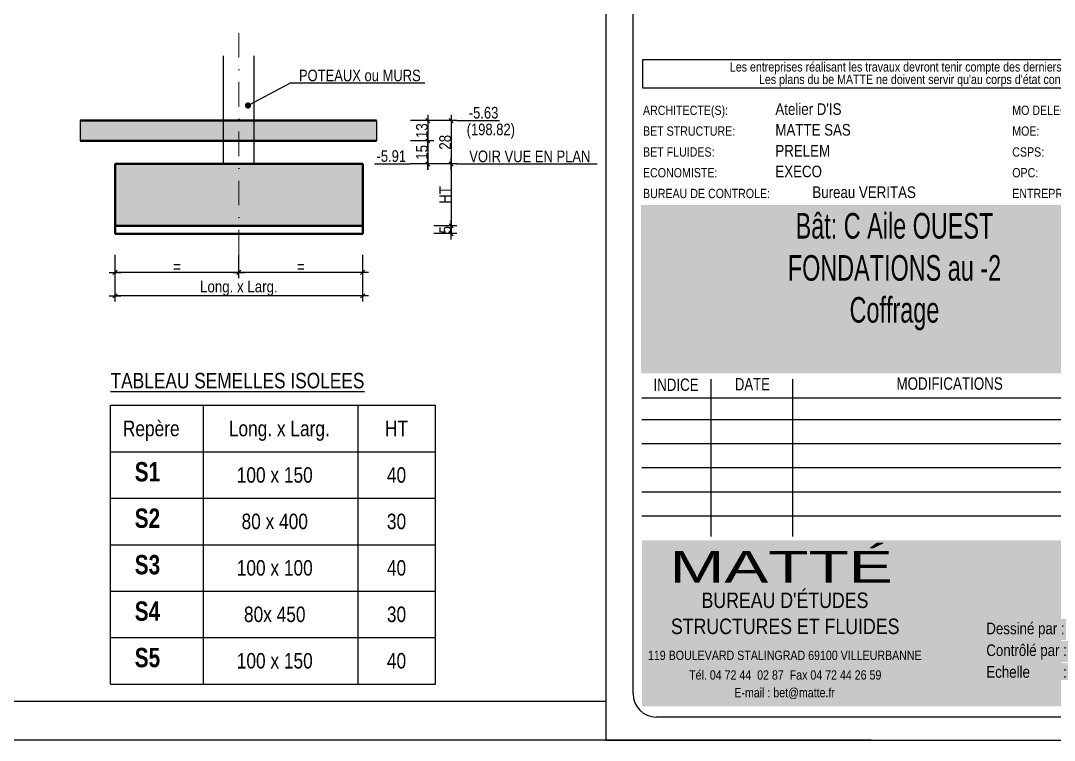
# Model space of a CAD drawing. Header units: centimetres. Extents: x -4990 to 114398, y -61489 to -12305.
# Drawn here: x 32247 to 33582, y -42944 to -42015 of the extents above; entities that cross this region are included whole.
import ezdxf
from ezdxf.enums import TextEntityAlignment as Align

# ---------------------------------------------------------------- set-up
doc = ezdxf.new("R2010")
doc.units = ezdxf.units.CM
doc.header["$LTSCALE"] = 0.5
doc.linetypes.add('TIRETPT2', pattern=[12.7, 6.35, -3.175, 0, -3.175])
doc.linetypes.add('TIRETPTX2', pattern=[50.8, 25.4, -12.7, 0, -12.7])
doc.layers.get('DEFPOINTS').update_dxf_attribs({"linetype": 'CONTINUOUS'})
for name, color, linetype in [('01-cartouche', 7, 'CONTINUOUS'), ('01-cartouche-cage A', 7, 'CONTINUOUS'), ('01_Cad_2', 5, 'CONTINUOUS'), ('01_cote_gen', 4, 'CONTINUOUS'), ('01_linteaux', 2, 'CONTINUOUS'), ('01_poch_murs', 253, 'CONTINUOUS'), ('01_poch_poteaux', 250, 'CONTINUOUS'), ('01_texte', 230, 'CONTINUOUS'), ('AA_COTES', 2, 'CONTINUOUS')]:
    doc.layers.add(name, color=color, linetype=linetype)
doc.layers.add('01_murs_coup', color=5, linetype='CONTINUOUS', lineweight=60)
doc.layers.add('01_tram_axes', color=2, linetype='TIRETPTX2', lineweight=9)
doc.styles.add('cartouche', font='ARIALN.TTF', dxfattribs={"width": 0.01})
doc.styles.add('impact', font='impact.ttf')
doc.styles.add('MATTE_TXT', font='arial.ttf')
doc.styles.add('STYLE2', font='ARIALN.TTF')
doc.styles.add('stylemattecart', font='ARIALN.TTF')
doc.dimstyles.new('JB25', dxfattribs={"dimscale": 0.1, "dimtxt": 150, "dimasz": 15, "dimexe": 0.1, "dimexo": 0.1, "dimgap": 0.09, "dimtad": 1, "dimdec": 1, "dimlfac": 0.5, "dimdsep": 46, "dimtxsty": 'STYLE2', "dimblk1": 'BOND_G', "dimblk2": 'BOND_D', "dimsah": 1, "dimcen": 1.5, "dimdle": 0.01, "dimse1": 1, "dimse2": 1, "dimclrd": 4, "dimclre": 2, "dimclrt": 6, "dimazin": 2, "dimtfac": 2.333333, "dimtdec": 1, "dimtix": 1, "dimtmove": 2, "dimatfit": 3, "dimldrblk": 'BOND_G', "dimfxl": 1, "dimtolj": 1, "dimtzin": 0, "dimarcsym": 0})

# ---------------------------------------------------------------- blocks, each defined once
blk = doc.blocks.new('BOND_G')
at = {"layer": 'AA_COTES', "color": 0}
for p, q in [((0, -5), (0, 15)), ((5, 0), (-5, 0)), ((1.77, 1.77), (-1.77, -1.77))]:
    blk.add_line(p, q, dxfattribs=at)
blk = doc.blocks.new('BOND_D')
at = {"layer": 'AA_COTES', "color": 0}
for p, q in [((5, 0), (-5, 0)), ((-1.77, -1.77), (1.77, 1.77)), ((0, 5), (0, -15))]:
    blk.add_line(p, q, dxfattribs=at)
blk = doc.blocks.new('*D4104')
at = {"layer": '01_poch_poteaux', "color": 4, "lineweight": -2, "transparency": 16777216}
blk.add_line((32687.1, -42339.8), (32530.1, -42339.8), dxfattribs=at)
at = {"layer": 'DEFPOINTS', "color": 0}
for p in [(32688.6, -42289.8), (32528.6, -42301.7), (32528.6, -42339.8)]:
    blk.add_point(p, dxfattribs=at)
at = {"layer": '01_poch_poteaux', "color": 4, "lineweight": -2, "transparency": 16777216, "xscale": 1.5, "yscale": 1.5, "zscale": 1.5, "rotation": 180}
blk.add_blockref('BOND_D', (32528.6, -42339.8), dxfattribs=at)
at = {"layer": '01_poch_poteaux', "color": 4, "lineweight": -2, "transparency": 16777216, "xscale": 1.5, "yscale": 1.5, "zscale": 1.5}
blk.add_blockref('BOND_G', (32688.6, -42339.8), dxfattribs=at)
at = {"layer": '01_poch_poteaux', "color": 6, "transparency": 16777216, "insert": (32608.6, -42332.3), "char_height": 15, "attachment_point": 5, "style": 'STYLE2'}
blk.add_mtext('\\A1;=', dxfattribs=at)
blk = doc.blocks.new('*D4105')
at = {"layer": '01_poch_poteaux', "color": 4, "lineweight": -2, "transparency": 16777216}
blk.add_line((32527.1, -42339.8), (32370.1, -42339.8), dxfattribs=at)
at = {"layer": 'DEFPOINTS', "color": 0}
for p in [(32528.6, -42289.8), (32368.6, -42301.7), (32368.6, -42339.8)]:
    blk.add_point(p, dxfattribs=at)
at = {"layer": '01_poch_poteaux', "color": 4, "lineweight": -2, "transparency": 16777216, "xscale": 1.5, "yscale": 1.5, "zscale": 1.5, "rotation": 180}
blk.add_blockref('BOND_D', (32368.6, -42339.8), dxfattribs=at)
at = {"layer": '01_poch_poteaux', "color": 4, "lineweight": -2, "transparency": 16777216, "xscale": 1.5, "yscale": 1.5, "zscale": 1.5}
blk.add_blockref('BOND_G', (32528.6, -42339.8), dxfattribs=at)
at = {"layer": '01_poch_poteaux', "color": 6, "transparency": 16777216, "insert": (32448.6, -42332.3), "char_height": 15, "attachment_point": 5, "style": 'STYLE2'}
blk.add_mtext('\\A1;=', dxfattribs=at)
blk = doc.blocks.new('*D4106')
at = {"layer": '01_cote_gen', "color": 4, "lineweight": -2, "transparency": 16777216}
blk.add_line((32772.8, -42145.3), (32772.8, -42168.3), dxfattribs=at)
at = {"layer": 'DEFPOINTS', "color": 0}
for p in [(32750.3, -42143.8), (32750.3, -42169.8), (32772.8, -42169.8)]:
    blk.add_point(p, dxfattribs=at)
at = {"layer": '01_cote_gen', "color": 4, "lineweight": -2, "transparency": 16777216, "xscale": 1.5, "yscale": 1.5, "zscale": 1.5}
for name, p, rotation in [('BOND_G', (32772.8, -42143.8), 90), ('BOND_D', (32772.8, -42169.8), 270)]:
    blk.add_blockref(name, p, dxfattribs=dict(at, rotation=rotation))
at = {"layer": '01_cote_gen', "color": 6, "transparency": 16777216, "insert": (32765.1, -42156.8), "char_height": 15, "attachment_point": 5, "rotation": 90, "style": 'STYLE2'}
blk.add_mtext('\\A1;13', dxfattribs=at)
blk = doc.blocks.new('*D4107')
at = {"layer": '01_cote_gen', "color": 4, "lineweight": -2, "transparency": 16777216}
blk.add_line((32772.8, -42171.3), (32772.8, -42198.3), dxfattribs=at)
at = {"layer": 'DEFPOINTS', "color": 0}
for p in [(32750.3, -42169.8), (32732.4, -42199.8), (32772.8, -42199.8)]:
    blk.add_point(p, dxfattribs=at)
at = {"layer": '01_cote_gen', "color": 4, "lineweight": -2, "transparency": 16777216, "xscale": 1.5, "yscale": 1.5, "zscale": 1.5}
for name, p, rotation in [('BOND_G', (32772.8, -42169.8), 90), ('BOND_D', (32772.8, -42199.8), 270)]:
    blk.add_blockref(name, p, dxfattribs=dict(at, rotation=rotation))
at = {"layer": '01_cote_gen', "color": 6, "transparency": 16777216, "insert": (32765.1, -42184.8), "char_height": 15, "attachment_point": 5, "rotation": 90, "style": 'STYLE2'}
blk.add_mtext('\\A1;15', dxfattribs=at)
blk = doc.blocks.new('*D4108')
at = {"layer": '01_cote_gen', "color": 4, "lineweight": -2, "transparency": 16777216}
blk.add_line((32687.1, -42370.1), (32370.1, -42370.1), dxfattribs=at)
at = {"layer": 'DEFPOINTS', "color": 0}
for p in [(32368.6, -42347.3), (32688.6, -42347.3), (32368.6, -42370.1)]:
    blk.add_point(p, dxfattribs=at)
at = {"layer": '01_cote_gen', "color": 4, "lineweight": -2, "transparency": 16777216, "xscale": 1.5, "yscale": 1.5, "zscale": 1.5, "rotation": 180}
blk.add_blockref('BOND_D', (32368.6, -42370.1), dxfattribs=at)
at = {"layer": '01_cote_gen', "color": 4, "lineweight": -2, "transparency": 16777216, "xscale": 1.5, "yscale": 1.5, "zscale": 1.5}
blk.add_blockref('BOND_G', (32688.6, -42370.1), dxfattribs=at)
at = {"layer": '01_cote_gen', "color": 6, "transparency": 16777216, "insert": (32528.6, -42360.4), "char_height": 15, "attachment_point": 5, "style": 'STYLE2'}
blk.add_mtext('\\A1;Long. x Larg.', dxfattribs=at)
blk = doc.blocks.new('*D4109')
at = {"layer": '01_cote_gen', "color": 4, "lineweight": -2, "transparency": 16777216}
blk.add_line((32802.8, -42281.3), (32802.8, -42288.3), dxfattribs=at)
at = {"layer": 'DEFPOINTS', "color": 0}
for p in [(32762.4, -42279.8), (32762.4, -42289.8), (32802.8, -42289.8)]:
    blk.add_point(p, dxfattribs=at)
at = {"layer": '01_cote_gen', "color": 4, "lineweight": -2, "transparency": 16777216, "xscale": 1.5, "yscale": 1.5, "zscale": 1.5}
for name, p, rotation in [('BOND_G', (32802.8, -42279.8), 90), ('BOND_D', (32802.8, -42289.8), 270)]:
    blk.add_blockref(name, p, dxfattribs=dict(at, rotation=rotation))
at = {"layer": '01_cote_gen', "color": 6, "transparency": 16777216, "insert": (32795.2, -42284.8), "char_height": 15, "attachment_point": 5, "rotation": 90, "style": 'STYLE2'}
blk.add_mtext('\\A1;5', dxfattribs=at)
blk = doc.blocks.new('*D4110')
at = {"layer": '01_cote_gen', "color": 4, "lineweight": -2, "transparency": 16777216}
blk.add_line((32802.8, -42201.3), (32802.8, -42278.3), dxfattribs=at)
at = {"layer": 'DEFPOINTS', "color": 0}
for p in [(32780.3, -42199.8), (32780.3, -42279.8), (32802.8, -42279.8)]:
    blk.add_point(p, dxfattribs=at)
at = {"layer": '01_cote_gen', "color": 4, "lineweight": -2, "transparency": 16777216, "xscale": 1.5, "yscale": 1.5, "zscale": 1.5}
for name, p, rotation in [('BOND_G', (32802.8, -42199.8), 90), ('BOND_D', (32802.8, -42279.8), 270)]:
    blk.add_blockref(name, p, dxfattribs=dict(at, rotation=rotation))
at = {"layer": '01_cote_gen', "color": 6, "transparency": 16777216, "insert": (32795.3, -42239.8), "char_height": 15, "attachment_point": 5, "rotation": 90, "style": 'STYLE2'}
blk.add_mtext('\\A1;HT', dxfattribs=at)
blk = doc.blocks.new('*D4103')
at = {"layer": '01_cote_gen', "color": 4, "lineweight": -2, "transparency": 16777216}
blk.add_line((32802.8, -42145.3), (32802.8, -42198.3), dxfattribs=at)
at = {"layer": 'DEFPOINTS', "color": 0}
for p in [(32780.3, -42143.8), (32789.3, -42199.8), (32802.8, -42199.8)]:
    blk.add_point(p, dxfattribs=at)
at = {"layer": '01_cote_gen', "color": 4, "lineweight": -2, "transparency": 16777216, "xscale": 1.5, "yscale": 1.5, "zscale": 1.5}
for name, p, rotation in [('BOND_G', (32802.8, -42143.8), 90), ('BOND_D', (32802.8, -42199.8), 270)]:
    blk.add_blockref(name, p, dxfattribs=dict(at, rotation=rotation))
at = {"layer": '01_cote_gen', "color": 6, "transparency": 16777216, "insert": (32795.1, -42171.8), "char_height": 15, "attachment_point": 5, "rotation": 90, "style": 'STYLE2'}
blk.add_mtext('\\A1;28', dxfattribs=at)
blk = doc.blocks.new('cartstruc')
at = {"layer": '01-cartouche-cage A', "linetype": 'Continuous'}
h = blk.add_hatch(color=9, dxfattribs=at)
h.dxf.hatch_style = 2
h.paths.add_polyline_path([(-43.6, 691.3), (-1004.8, 691.3), (-1004.8, 473.8), (-347.3, 473.8), (-347.3, 644.1), (-242.5, 473.8), (-43.6, 473.8)])
h.paths.add_polyline_path([(-951, 670.1), (-407.9, 670.1), (-407.9, 498.5), (-951, 498.5)], flags=24)
h.paths.add_polyline_path([(-223.9, 590.8), (-105, 590.8), (-105, 608.8), (-223.9, 608.8)], flags=24)
h.paths.add_polyline_path([(-224.7, 609.7), (-105.7, 609.7), (-105.7, 627.7), (-224.7, 627.7)], flags=24)
h.paths.add_polyline_path([(-226.3, 624.9), (-64.8, 624.9), (-64.8, 652.4), (-226.3, 652.4)], flags=24)
h.paths.add_polyline_path([(-226.3, 646.9), (-85, 646.9), (-85, 674.3), (-226.3, 674.3)], flags=24)
h = blk.add_hatch(color=1, dxfattribs=at)
h.dxf.hatch_style = 2
h.paths.add_polyline_path([(-338.4, 615.7), (-338.4, 95.5), (-95.1, 215.8)])
h.paths.add_polyline_path([(-318.9, 264.4), (-190.8, 265.4), (-191.1, 303.5), (-319.2, 302.5)], flags=24)
h.paths.add_polyline_path([(-326.5, 202.5), (-70.2, 203.9), (-70.5, 265.1), (-326.9, 263.8)], flags=9)
h = blk.add_hatch(color=8, dxfattribs=at)
h.dxf.hatch_style = 2
h.paths.add_polyline_path([(-45, 258.5), (-110.7, 258.5), (-81.6, 211.1), (-347.1, 79.6), (-347.1, 258.5), (-1003.4, 258.5), (-1003.4, 43.7), (-45, 43.7)])
h.paths.add_polyline_path([(-202.1, 89.1), (-60, 89.1), (-60, 127.9), (-202.1, 127.9)], flags=24)
h.paths.add_polyline_path([(-999.3, 201), (-637.8, 201), (-637.8, 47), (-999.3, 47)], flags=24)
h.paths.add_polyline_path([(-978.3, 193.3), (-435, 193.3), (-435, 254.8), (-978.3, 254.8)], flags=24)
h.paths.add_polyline_path([(-559.9, 135.5), (-504.8, 135.5), (-504.8, 166.4), (-559.9, 166.4)], flags=24)
h.paths.add_polyline_path([(-203.2, 50.3), (-56.6, 50.3), (-56.6, 88.6), (-203.2, 88.6)], flags=24)
h.paths.add_polyline_path([(-457.1, 55), (-402.4, 55), (-402.4, 85.9), (-457.1, 85.9)], flags=24)
h.paths.add_polyline_path([(-458.8, 92.7), (-404.1, 92.7), (-404.1, 123.6), (-458.8, 123.6)], flags=24)
h.paths.add_polyline_path([(-557.8, 55.3), (-498.9, 55.3), (-498.9, 86.2), (-557.8, 86.2)], flags=24)
h.paths.add_polyline_path([(-550.6, 93.7), (-498.3, 93.7), (-498.3, 124.6), (-550.6, 124.6)], flags=24)
h.paths.add_polyline_path([(-459.9, 172.5), (-408.3, 172.5), (-408.3, 203.4), (-459.9, 203.4)], flags=24)
h.paths.add_polyline_path([(-547.6, 175), (-500.7, 175), (-500.7, 205.9), (-547.6, 205.9)], flags=24)
h.paths.add_polyline_path([(-562.3, 213.8), (-499.3, 213.8), (-499.3, 244.7), (-562.3, 244.7)], flags=8)
h.paths.add_polyline_path([(-458.6, 213), (-411.3, 213), (-411.3, 243.9), (-458.6, 243.9)], flags=24)
h.paths.add_polyline_path([(-457.7, 133.4), (-405.4, 133.4), (-405.4, 164.4), (-457.7, 164.4)], flags=24)
for p, q in [((0, 1485), (-1050, 1485)), ((-1050, 1485), (-1050, 0)), ((0, 0), (0, 1485)), ((-1050, 0), (0, 0))]:
    blk.add_line(p, q, dxfattribs=at)
at = {"layer": '01-cartouche-cage A', "color": 7, "linetype": 'Continuous'}
for p, q in [((-985, 1452), (-65, 1452)), ((-1015, 60), (-1015, 1422)), ((-35, 1422), (-35, 292.1)), ((-35, 292.1), (-35, 60)), ((-65, 30), (-985, 30))]:
    blk.add_line(p, q, dxfattribs=at)
at = {"layer": '01-cartouche-cage A', "color": 7}
for p, q in [((-1002.2, 879.3), (-48.1, 879.3)), ((-1002.2, 842.3), (-1002.2, 879.3)), ((-48.1, 879.3), (-48.1, 842.3)), ((-48.1, 842.3), (-1002.2, 842.3))]:
    blk.add_line(p, q, dxfattribs=at)
at = {"layer": '01-cartouche-cage A', "color": 8}
for p, q in [((-914.7, 466.6), (-914.7, 263.2)), ((-809.1, 466.6), (-809.1, 263.2)), ((-1003.6, 442.3), (-351, 442.3)), ((-1003.6, 414.4), (-351, 414.4)), ((-1003.6, 383.3), (-351, 383.3)), ((-1003.6, 352.2), (-351, 352.2)), ((-1003.6, 321.1), (-351, 321.1)), ((-1003.6, 290), (-351, 290))]:
    blk.add_line(p, q, dxfattribs=at)
at = {"layer": '01-cartouche-cage A', "color": 7, "linetype": 'Continuous'}
for centre, start, end in [((-985, 1422), 90, 180), ((-65, 1422), 0, 90), ((-985, 60), 180, 270), ((-65, 60), 270, 0)]:
    blk.add_arc(centre, 30, start, end, dxfattribs=at)
at = {"layer": '01-cartouche-cage A', "color": 7, "style": 'stylemattecart'}
for s, p in [('Les entreprises réalisant les travaux devront tenir compte des derniers plans architecte lors de la réalisation des travaux', (-525.1, 869.8)), ("Les plans du be MATTE ne doivent servir qu'au corps d'état concerné et doivent être des plans d'exécution.", (-525.1, 853.7))]:
    blk.add_text(s, height=12, dxfattribs=at).set_placement(p, align=Align.MIDDLE_CENTER)
at = {"layer": '01-cartouche-cage A', "color": 8, "style": 'cartouche'}
for s, p in [('ARCHITECTE(S):', (-1002.2, 807.7)), ('MO DELEGUE:', (-525.1, 807.7)), ('BET STRUCTURE:', (-1002.2, 780.9)), ('MOE:', (-525.1, 780.9)), ('BET FLUIDES:', (-1002.2, 753.9)), ('CSPS:', (-525.1, 753.9)), ('ECONOMISTE:', (-1002.2, 727.1)), ('OPC:', (-525.1, 727.1)), ('BUREAU DE CONTROLE:', (-1002.2, 700.3)), ('ENTREPRISE(S):', (-525.1, 700.3))]:
    blk.add_text(s, height=12, dxfattribs=at).set_placement(p)
at = {"layer": '01-cartouche-cage A', "color": 7, "style": 'stylemattecart'}
for s, height, p in [('Contrainte de sol:', 12, (-249.5, 493.8)), ('Contrainte sur le sol:', 12, (-246.5, 494.4)), ('Dessiné par :', 15, (-558.6, 137)), ('Contrôlé par :', 15, (-558.6, 108.9)), ('119 BOULEVARD STALINGRAD 69100 VILLEURBANNE', 12, (-995.8, 103.8)), ('Echelle         :', 15, (-558.6, 80.8)), ('Tél. 04 72 44  02 87  Fax 04 72 44 26 59', 12, (-942.6, 78.4)), ('E-mail : bet@matte.fr', 12, (-884.2, 55.6))]:
    blk.add_text(s, height=height, dxfattribs=at).set_placement(p)
for s, height, width, p, p2 in [('INDICE', 16, 0.941138, (-988.7, 451.3), (-930.3, 451.3)), ('DATE', 16, 0.922192, (-883.4, 452), (-838.3, 452)), ('MODIFICATIONS', 16, 0.943218, (-674.7, 452.8), (-537.3, 452.8)), ('Aciers HA (T) FeE500', 16, 0.978863, (-225.4, 442.3), (-49.9, 442.3)), ('Aciers Doux (Ø) FeE 235', 16, 0.76709, (-207, 412.3), (-49.9, 412.3)), ('Aciers TS FeE 500', 16, 0.901377, (-188.6, 382.3), (-49.9, 382.3)), ('Béton fc28 >= 25MPa', 16, 0.678142, (-170.1, 352.3), (-49.9, 352.3)), ('Enrobage = 3 cm', 16, 0.726904, (-151.7, 322.3), (-49.9, 322.3)), ('Affaire N°', 25, 1.15762, (-196.3, 96), (-51.1, 96))]:
    blk.add_text(s, height=height, dxfattribs=dict(at, width=width)).set_placement(p, p2, align=Align.FIT)
at = {"layer": '01-cartouche-cage A', "color": 255, "style": 'stylemattecart'}
for s, height, p in [('PLAN N°', 25, (-321, 317.2)), ('DATE :', 15, (-321, 231.2)), ("BUREAU D'ÉTUDES", 20, (-926.6, 170.9)), ('STRUCTURES ET FLUIDES', 20, (-966.1, 137.2))]:
    blk.add_text(s, height=height, dxfattribs=at).set_placement(p)
at = {"layer": '01-cartouche-cage A', "color": 255, "style": 'stylemattecart', "width": 1.812358}
blk.add_text('MATTÉ', height=41, dxfattribs=at).set_placement((-968, 203.6), (-679.6, 203.6), align=Align.FIT)
at = {"layer": '01-cartouche-cage A', "color": 7, "style": 'stylemattecart'}
for tag, height, p in [('NOMCLIENT', 30, (-525, 1399.6)), ('ADRESSE1CLIENT', 25, (-525, 1326.7)), ('ADRESSE2CLIENT', 25, (-525, 1283.9)), ('NOMAFFAIRE1', 45, (-525.1, 1189.8)), ('NOMAFFAIRE2', 45, (-525.1, 1110.4)), ('NOMAFFAIRE3', 45, (-525.1, 1031.7)), ('ADRESSE1AFFAIRE', 20, (-525.1, 943.3)), ('ADRESSE2AFFAIRE', 20, (-525.1, 909.2)), ('INDICE-A', 15, (-959.1, 428.4)), ('DATE-A', 15, (-861.9, 428.4)), ('INDICE-B', 15, (-959.1, 400.5)), ('DATE-B', 15, (-861.9, 400.5)), ('INDICE-C', 15, (-959.1, 369.4)), ('DATE-C', 15, (-861.9, 369.4)), ('INDICE-D', 15, (-959.1, 338.3)), ('DATE-D', 15, (-861.9, 338.3)), ('INDICE-E', 15, (-959.1, 307.2)), ('DATE-E', 15, (-861.9, 307.2)), ('INDICE-F', 15, (-959.1, 276.1)), ('DATE-F', 15, (-861.9, 276.1))]:
    blk.add_attdef(tag, text='', height=height, dxfattribs=at).set_placement(p, align=Align.MIDDLE_CENTER)
for tag, height, p in [('NOMARCHI', 15, (-831.1, 803.3)), ('MODEL', 15, (-408.9, 803.3)), ('BETSTRUCTURE', 15, (-831.1, 776.5)), ('MOE', 15, (-408.9, 776.5)), ('BETFLUIDES', 15, (-831.1, 749.5)), ('CSPS', 15, (-408.9, 749.5)), ('ECONOMISTE', 15, (-831.1, 722.7)), ('OPC', 15, (-408.9, 722.7)), ('BDC', 15, (-831.1, 695.9)), ('NOMENTREPRISE', 15, (-408.9, 695.9)), ('NUMBAT', 27, (-249.5, 614.7)), ('PHASE', 35, (-249.5, 537.9)), ('CONT-SOL', 12, (-138.6, 490.2)), ('NOMDESS', 15, (-451.8, 132.3)), ('NOMING', 15, (-451.8, 104.3)), ('ECH', 15, (-451.8, 76.3)), ('NUMAFF', 25, (-196.3, 48.9))]:
    blk.add_attdef(tag, text='', height=height, dxfattribs=at).set_placement(p, align=Align.BOTTOM_LEFT)
at = {"layer": '01-cartouche-cage A', "color": 7, "style": 'stylemattecart', "width": 0.8}
for tag, p in [('TITRTEPLAN1', (-677.3, 664.6)), ('TITRTEPLAN2', (-677.3, 610.2)), ('TITRTEPLAN3', (-677.3, 556)), ('TITRTEPLAN4', (-677.3, 501.4))]:
    blk.add_attdef(tag, text='', height=33, dxfattribs=at).set_placement(p, align=Align.MIDDLE_CENTER)
at = {"layer": '01-cartouche-cage A', "color": 7, "style": 'stylemattecart'}
for tag, p in [('MODIF-A', (-802.6, 428.4)), ('MODIF-B', (-802.6, 400.5)), ('MODIF-C', (-802.6, 369.4)), ('MODIF-D', (-802.6, 338.3)), ('MODIF-E', (-802.6, 307.2)), ('MODIF-F', (-802.6, 276.1))]:
    blk.add_attdef(tag, text='', height=15, dxfattribs=at).set_placement(p, align=Align.MIDDLE_LEFT)
at = {"layer": '01-cartouche-cage A', "color": 255, "style": 'stylemattecart'}
for tag, height, p in [('N°P', 35, (-321, 256)), ('IP', 35, (-210.3, 256)), ('DATEPLAN', 15, (-257.7, 226.8))]:
    blk.add_attdef(tag, text='', height=height, dxfattribs=at).set_placement(p, align=Align.BOTTOM_LEFT)

msp = doc.modelspace()

# ---------------------------------------------------------------- hatches: boundary and pattern name
at = {"layer": '01_poch_murs', "ltscale": 2}
h = msp.add_hatch(color=256, dxfattribs=at)
h.dxf.hatch_style = 1
h.paths.add_polyline_path([(32508.561, -42143.815), (32323.698, -42143.814), (32323.698, -42169.814), (32508.561, -42169.815)])
h.paths.add_polyline_path([(32548.561, -42143.815), (32508.561, -42143.815), (32508.561, -42169.815), (32548.561, -42169.815)])
h.paths.add_polyline_path([(32706.469, -42169.816), (32548.561, -42169.815), (32548.561, -42143.815), (32706.469, -42143.816)])
h.paths.add_polyline_path([(32688.561, -42199.813), (32368.561, -42199.813), (32368.561, -42279.813), (32688.561, -42279.813)])

# ---------------------------------------------------------------- linework, layer by layer
at = {"layer": '01_Cad_2', "color": 2}
msp.add_line((33002.925, -42894.196), (28162.925, -42894.196), dxfattribs=at)
at = {"layer": '01_Cad_2'}
msp.add_line((33345.558, -42944.196), (28112.925, -42944.196), dxfattribs=at)
at = {"layer": '01_linteaux'}
for p, q in [((32508.561, -42199.813), (32508.561, -42060.225)), ((32548.561, -42199.813), (32548.561, -42060.225))]:
    msp.add_line(p, q, dxfattribs=at)
at = {"layer": '01_murs_coup', "linetype": 'Continuous', "lineweight": 50}
for p, q in [((32323.698, -42143.814), (32706.469, -42143.816)), ((32323.698, -42169.814), (32706.469, -42169.816)), ((32688.561, -42199.813), (32368.561, -42199.813)), ((32368.561, -42199.813), (32368.561, -42289.813)), ((32688.561, -42289.813), (32688.561, -42199.813)), ((32688.561, -42279.813), (32368.561, -42279.813)), ((32688.561, -42289.813), (32368.561, -42289.813))]:
    msp.add_line(p, q, dxfattribs=at)
at = {"layer": '01_poch_murs'}
for p, q in [((32323.698, -42143.814), (32323.698, -42169.814)), ((32706.469, -42143.816), (32706.469, -42169.816))]:
    msp.add_line(p, q, dxfattribs=at)
at = {"layer": '01_texte'}
for p, q in [((32595.76, -42095.184), (32540.416, -42124.28)), ((32595.76, -42095.184), (32768.893, -42095.184)), ((32810.292, -42143.816), (32865.336, -42143.816)), ((32703.954, -42199.813), (32750.306, -42199.813)), ((32809.687, -42199.813), (32991.317, -42199.813)), ((32362.732, -42511.507), (32482.732, -42511.507)), ((32362.732, -42571.507), (32362.732, -42511.507)), ((32482.732, -42511.507), (32682.732, -42511.507)), ((32482.732, -42571.507), (32482.732, -42511.507)), ((32682.732, -42511.507), (32782.732, -42511.507)), ((32682.732, -42571.507), (32682.732, -42511.507)), ((32682.732, -42571.507), (32682.732, -42511.507)), ((32782.732, -42571.507), (32782.732, -42511.507)), ((32362.732, -42571.507), (32482.732, -42571.507)), ((32362.732, -42631.507), (32362.732, -42571.507)), ((32482.732, -42571.507), (32682.732, -42571.507)), ((32482.732, -42631.507), (32482.732, -42571.507)), ((32682.732, -42571.507), (32782.732, -42571.507)), ((32682.732, -42631.507), (32682.732, -42571.507)), ((32682.732, -42631.507), (32682.732, -42571.507)), ((32782.732, -42631.507), (32782.732, -42571.507)), ((32362.732, -42631.507), (32482.732, -42631.507)), ((32362.732, -42691.507), (32362.732, -42631.507)), ((32482.732, -42631.507), (32682.732, -42631.507)), ((32482.732, -42691.507), (32482.732, -42631.507)), ((32682.732, -42631.507), (32782.732, -42631.507)), ((32682.732, -42691.507), (32682.732, -42631.507)), ((32682.732, -42691.507), (32682.732, -42631.507)), ((32782.732, -42691.507), (32782.732, -42631.507)), ((32362.732, -42691.507), (32482.732, -42691.507)), ((32362.732, -42751.507), (32362.732, -42691.507)), ((32482.732, -42691.507), (32682.732, -42691.507)), ((32482.732, -42751.507), (32482.732, -42691.507)), ((32682.732, -42691.507), (32782.732, -42691.507)), ((32682.732, -42751.507), (32682.732, -42691.507)), ((32682.732, -42751.507), (32682.732, -42691.507)), ((32782.732, -42751.507), (32782.732, -42691.507)), ((32362.732, -42751.507), (32482.732, -42751.507)), ((32362.732, -42811.507), (32362.732, -42751.507)), ((32482.732, -42751.507), (32682.732, -42751.507)), ((32482.732, -42811.507), (32482.732, -42751.507)), ((32682.732, -42751.507), (32782.732, -42751.507)), ((32682.732, -42811.507), (32682.732, -42751.507)), ((32682.732, -42811.507), (32682.732, -42751.507)), ((32782.732, -42811.507), (32782.732, -42751.507)), ((32362.732, -42811.507), (32482.732, -42811.507)), ((32362.732, -42871.507), (32362.732, -42811.507)), ((32482.732, -42811.507), (32682.732, -42811.507)), ((32482.732, -42871.507), (32482.732, -42811.507)), ((32682.732, -42811.507), (32782.732, -42811.507)), ((32682.732, -42871.507), (32682.732, -42811.507)), ((32682.732, -42871.507), (32682.732, -42811.507)), ((32782.732, -42871.507), (32782.732, -42811.507)), ((32362.732, -42871.507), (32482.732, -42871.507)), ((32482.732, -42871.507), (32682.732, -42871.507)), ((32682.732, -42871.507), (32782.732, -42871.507))]:
    msp.add_line(p, q, dxfattribs=at)
at = {"layer": '01_texte', "const_width": 4}
msp.add_lwpolyline([(32538.416, -42124.28, 1), (32542.416, -42124.28, 1)], format="xyb", close=True, dxfattribs=at)
at = {"layer": '01_tram_axes', "linetype": 'TIRETPT2', "ltscale": 10}
msp.add_line((32528.561, -42030.638), (32528.561, -42347.276), dxfattribs=at)

# ---------------------------------------------------------------- block references
at = {"layer": '01_Cad_2'}
ref = msp.add_blockref('cartstruc', (34052.925, -42944.196), dxfattribs=at)
ref.add_attrib('NOMCLIENT', 'NOAHO', dxfattribs={"layer": '01-cartouche', "color": 7, "height": 30, "style": 'stylemattecart'}).set_placement((33527.915, -41544.58), align=Align.MIDDLE_CENTER)
ref.add_attrib('ADRESSE2CLIENT', 'Chemin de Fontanière - 69350 La Mulatière', dxfattribs={"layer": '01-cartouche-cage A', "color": 7, "height": 35, "style": 'stylemattecart'}).set_placement((33527.893, -41660.337), align=Align.MIDDLE_CENTER)
ref.add_attrib('NOMAFFAIRE1', 'Création de logements', dxfattribs={"layer": '01-cartouche-cage A', "color": 7, "height": 35, "style": 'stylemattecart'}).set_placement((33527.874, -41754.355), align=Align.MIDDLE_CENTER)
ref.add_attrib('NOMARCHI', "Atelier D'IS", dxfattribs={"layer": '01-cartouche-cage A', "color": 7, "height": 15, "style": 'stylemattecart'}).set_placement((33221.797, -42140.89), align=Align.BOTTOM_LEFT)
ref.add_attrib('BETSTRUCTURE', 'MATTE SAS', dxfattribs={"layer": '01-cartouche-cage A', "color": 7, "height": 15, "style": 'stylemattecart'}).set_placement((33221.797, -42167.662), align=Align.BOTTOM_LEFT)
ref.add_attrib('BETFLUIDES', 'PRELEM', dxfattribs={"layer": '01-cartouche-cage A', "color": 7, "height": 15, "style": 'stylemattecart'}).set_placement((33221.797, -42194.72), align=Align.BOTTOM_LEFT)
ref.add_attrib('ECONOMISTE', 'EXECO', dxfattribs={"layer": '01-cartouche-cage A', "color": 7, "height": 15, "style": 'stylemattecart'}).set_placement((33221.797, -42221.492), align=Align.BOTTOM_LEFT)
ref.add_attrib('BDC', '          Bureau VERITAS', dxfattribs={"layer": '01-cartouche-cage A', "color": 7, "height": 15, "style": 'stylemattecart'}).set_placement((33221.797, -42248.268), align=Align.BOTTOM_LEFT)
ref.add_attrib('MOE', 'PSO Ingéniérie', dxfattribs={"layer": '01-cartouche-cage A', "color": 7, "height": 15, "style": 'stylemattecart'}).set_placement((33643.99, -42167.662), align=Align.BOTTOM_LEFT)
ref.add_attrib('CSPS', 'SUD EST COORDINATION', dxfattribs={"layer": '01-cartouche-cage A', "color": 7, "height": 15, "style": 'stylemattecart'}).set_placement((33643.99, -42194.72), align=Align.BOTTOM_LEFT)
ref.add_attrib('NOMENTREPRISE', 'Fontanel-pbc', dxfattribs={"layer": '01-cartouche-cage A', "color": 7, "height": 15, "style": 'stylemattecart'}).set_placement((33643.99, -42248.268), align=Align.BOTTOM_LEFT)
ref.add_attrib('TITRTEPLAN1', 'Bât: C Aile OUEST', dxfattribs={"layer": '01-cartouche-cage A', "color": 7, "height": 33, "style": 'stylemattecart', "width": 0.8}).set_placement((33375.644, -42279.644), align=Align.MIDDLE_CENTER)
ref.add_attrib('TITRTEPLAN2', 'FONDATIONS au -2', dxfattribs={"layer": '01-cartouche-cage A', "color": 7, "height": 33, "style": 'stylemattecart', "width": 0.8}).set_placement((33375.644, -42334.035), align=Align.MIDDLE_CENTER)
ref.add_attrib('TITRTEPLAN3', 'Coffrage', dxfattribs={"layer": '01-cartouche-cage A', "color": 7, "height": 33, "style": 'stylemattecart', "width": 0.8}).set_placement((33375.644, -42388.194), align=Align.MIDDLE_CENTER)
ref.add_attrib('PHASE', 'EXE', dxfattribs={"layer": '01-cartouche-cage A', "color": 7, "height": 35, "style": 'stylemattecart'}).set_placement((33803.391, -42406.26), align=Align.BOTTOM_LEFT)
ref.add_attrib('CONT-SOL', '8 bars ELS', dxfattribs={"layer": '01-cartouche-cage A', "color": 7, "height": 15, "style": 'stylemattecart'}).set_placement((33914.31, -42453.965), align=Align.BOTTOM_LEFT)
ref.add_attrib('N°P', 'C04', dxfattribs={"layer": '01-cartouche-cage A', "color": 255, "height": 35, "style": 'stylemattecart'}).set_placement((33731.965, -42688.241), align=Align.BOTTOM_LEFT)
ref.add_attrib('IP', '0', dxfattribs={"layer": '01-cartouche-cage A', "color": 255, "height": 35, "style": 'stylemattecart'}).set_placement((33842.591, -42688.241), align=Align.BOTTOM_LEFT)
ref.add_attrib('DATEPLAN', '12/05/2015', dxfattribs={"layer": '01-cartouche-cage A', "color": 255, "height": 15, "style": 'stylemattecart'}).set_placement((33795.204, -42717.364), align=Align.BOTTOM_LEFT)
ref.add_attrib('NOMDESS', 'J.BO', dxfattribs={"layer": '01-cartouche-cage A', "color": 7, "height": 15, "style": 'stylemattecart'}).set_placement((33601.131, -42811.897), align=Align.BOTTOM_LEFT)
ref.add_attrib('NOMING', 'P.LIN', dxfattribs={"layer": '01-cartouche-cage A', "color": 7, "height": 15, "style": 'stylemattecart'}).set_placement((33601.131, -42839.936), align=Align.BOTTOM_LEFT)
ref.add_attrib('ECH', '1/50° ', dxfattribs={"layer": '01-cartouche-cage A', "color": 7, "height": 15, "style": 'stylemattecart'}).set_placement((33601.131, -42867.853), align=Align.BOTTOM_LEFT)
ref.add_attrib('NUMAFF', '13.12.119', dxfattribs={"layer": '01-cartouche-cage A', "color": 7, "height": 25, "style": 'stylemattecart'}).set_placement((33856.6, -42895.289), align=Align.BOTTOM_LEFT)
at = {"layer": '01_cote_gen', "color": 4, "xscale": 1.5, "yscale": 1.5, "zscale": 1.5}
for name, p, rotation in [('BOND_G', (32772.806, -42199.813), 90), ('BOND_D', (32802.792, -42279.813), 270)]:
    msp.add_blockref(name, p, dxfattribs=dict(at, rotation=rotation))

# ---------------------------------------------------------------- texts
at = {"layer": '01_texte', "style": 'MATTE_TXT', "width": 0.8}
for s, height, p in [('POTEAUX ou MURS', 15, (32684.857, -42097.511)), ('-5.63', 15, (32844.732, -42145.592)), ('(198.82)', 15, (32854.106, -42167.148)), ('-5.91', 15, (32725.545, -42201.588)), ('VOIR VUE EN PLAN', 15, (32904.506, -42201.967)), ('%%UTABLEAU SEMELLES ISOLEES', 20, (32526.785, -42495.598)), ('Repère', 20, (32415.378, -42557.449)), ('Long. x Larg.', 20, (32580.849, -42557.449)), ('HT', 20, (32732.274, -42557.449)), ('100 x 150', 20, (32574.94, -42617.449)), ('40', 20, (32732.274, -42617.449)), ('80 x 400', 20, (32574.94, -42677.449)), ('30', 20, (32732.274, -42677.449)), ('100 x 100', 20, (32574.94, -42737.449)), ('40', 20, (32732.274, -42737.449)), ('80x 450', 20, (32574.94, -42797.449)), ('30', 20, (32732.274, -42797.449)), ('100 x 150', 20, (32574.94, -42857.449)), ('40', 20, (32732.274, -42857.449))]:
    msp.add_text(s, height=height, dxfattribs=at).set_placement(p, align=Align.BOTTOM_CENTER)
at = {"layer": '01_texte', "style": 'impact'}
for s, p in [('S1', (32410.46, -42617.307)), ('S2', (32410.46, -42677.307)), ('S3', (32410.46, -42737.307)), ('S4', (32410.46, -42797.307)), ('S5', (32410.46, -42857.307))]:
    msp.add_text(s, height=25, dxfattribs=at).set_placement(p, align=Align.BOTTOM_CENTER)

# ---------------------------------------------------------------- dimensions: what is measured, and where the dimension line sits
at = {"layer": '01_cote_gen'}
for base, p1, p2, picture, middle in [((32772.806, -42169.816), (32750.306, -42143.816), (32750.306, -42169.816), '*D4106', (32765.138, -42156.816)), ((32802.792, -42199.813), (32780.306, -42143.816), (32789.296, -42199.813), '*D4103', (32795.124, -42171.814)), ((32772.806, -42199.813), (32750.306, -42169.816), (32732.398, -42199.813), '*D4107', (32765.138, -42184.814)), ((32802.792, -42289.813), (32762.384, -42279.813), (32762.384, -42289.813), '*D4109', (32795.155, -42284.813))]:
    dim = msp.add_linear_dim(base=base, p1=p1, p2=p2, angle=90, dimstyle='JB25', dxfattribs=at)
    dim.commit()
    dim.dimension.update_dxf_attribs({"geometry": picture, "text_midpoint": middle})
dim = msp.add_linear_dim(base=(32802.792, -42279.813), p1=(32780.292, -42199.813), p2=(32780.292, -42279.813), angle=90, text='HT', dimstyle='JB25', dxfattribs=at)
dim.commit()
dim.dimension.update_dxf_attribs({"geometry": '*D4110', "text_midpoint": (32795.283, -42239.813)})
dim = msp.add_linear_dim(base=(32368.561, -42370.084), p1=(32688.561, -42347.276), p2=(32368.561, -42347.276), text='Long. x Larg.', dimstyle='JB25', dxfattribs=at)
dim.commit()
dim.dimension.update_dxf_attribs({"geometry": '*D4108', "text_midpoint": (32528.561, -42360.37)})
at = {"layer": '01_poch_poteaux'}
for base, p1, p2, picture, middle in [((32368.561, -42339.776), (32528.561, -42289.813), (32368.561, -42301.72), '*D4105', (32448.561, -42332.267)), ((32528.561, -42339.776), (32688.561, -42289.813), (32528.561, -42301.72), '*D4104', (32608.561, -42332.267))]:
    dim = msp.add_linear_dim(base=base, p1=p1, p2=p2, text='=', dimstyle='JB25', dxfattribs=at)
    dim.commit()
    dim.dimension.update_dxf_attribs({"geometry": picture, "text_midpoint": middle})

doc.saveas('drawing.dxf')
